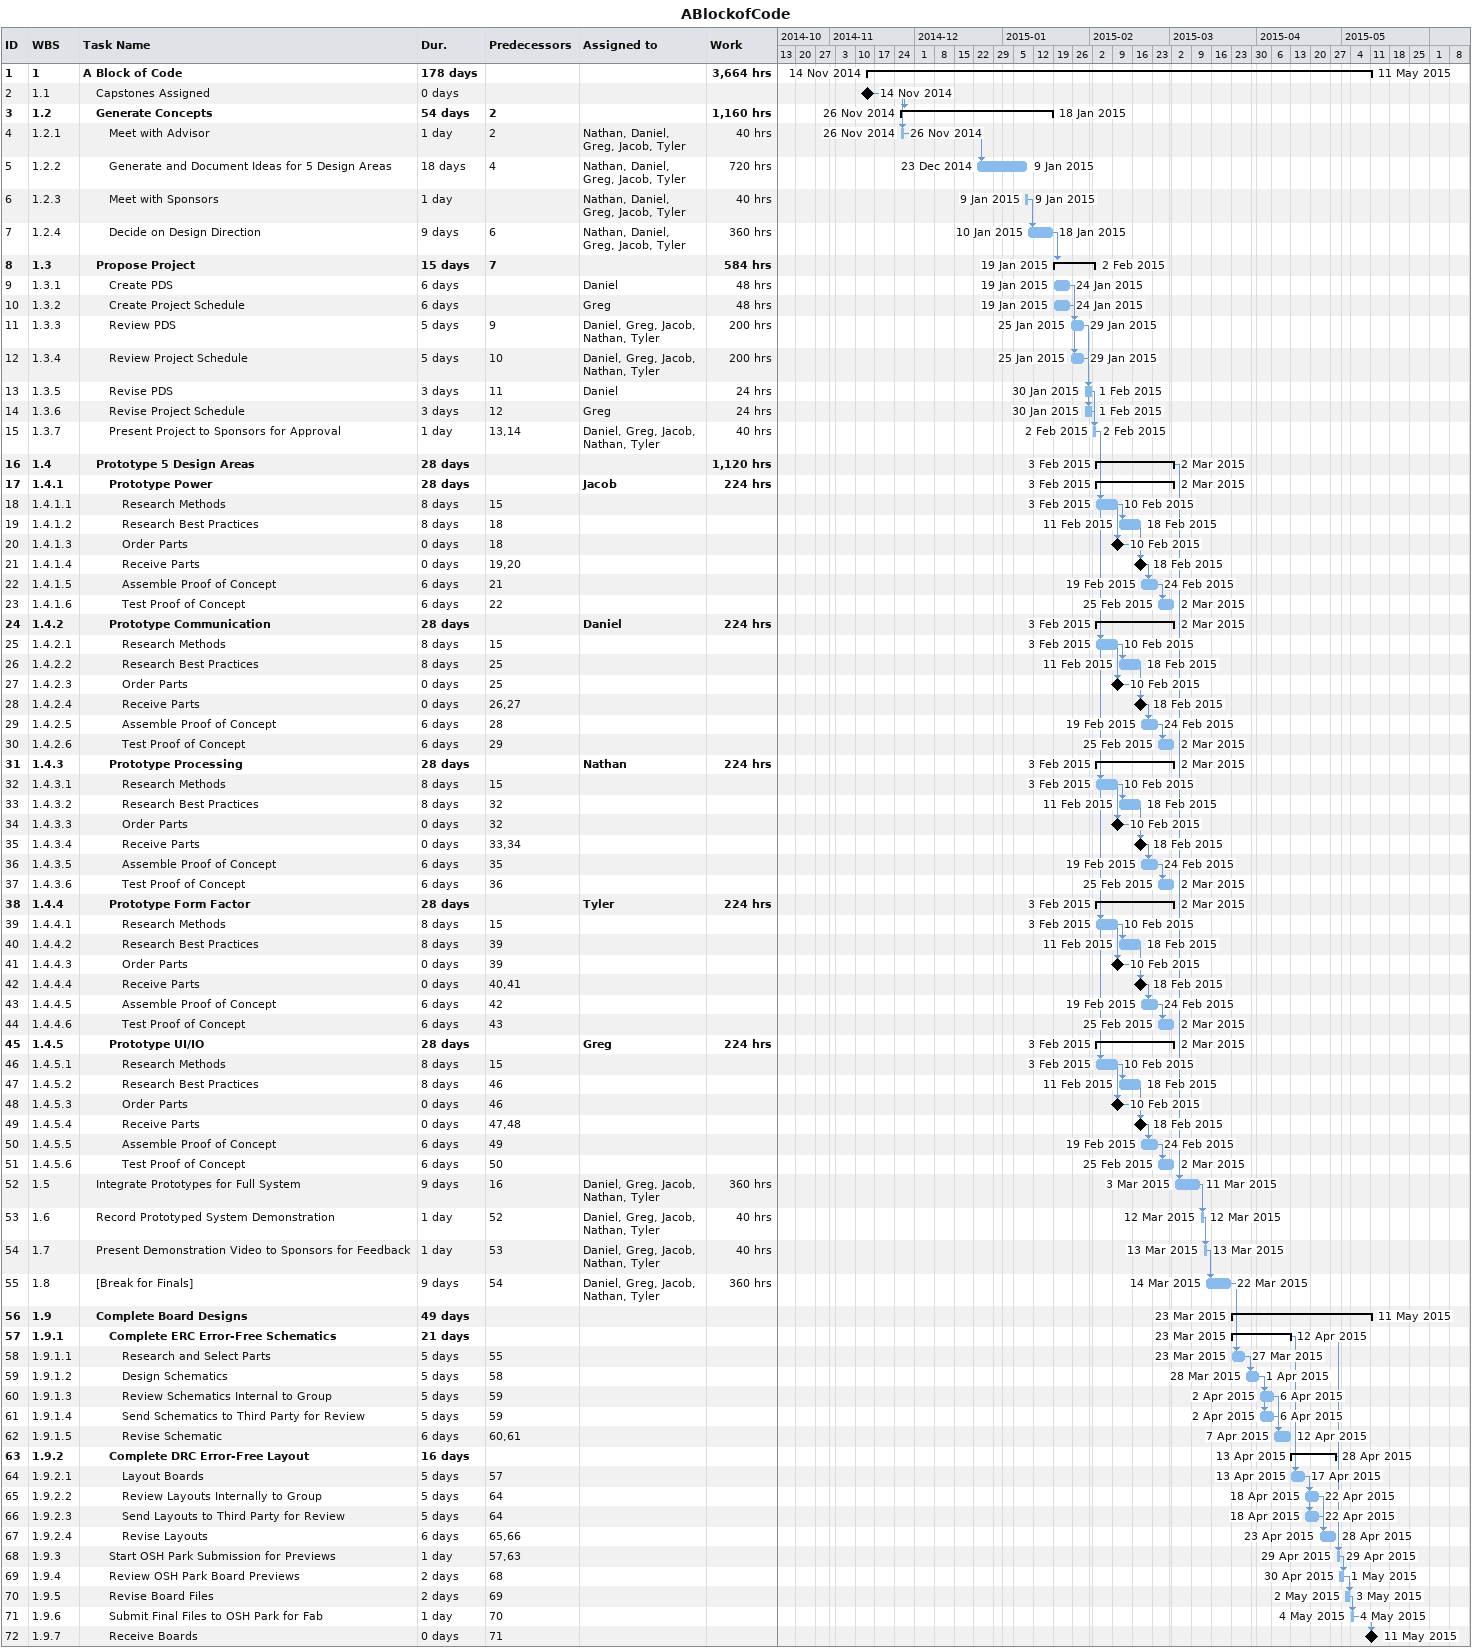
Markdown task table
ABlockofCode

| ID | WBS | Task | Duration | Start | Finish | Predecessors | Resources | Work (h) |
|---|---|---|---|---|---|---|---|---|
| 1 | 1 | **A Block of Code** | 178d | 2014-11-14 | 2015-05-11 |  |  | 3664 |
| 2 | 1.1 | Capstones Assigned | 0d | 2014-11-14 | 2014-11-14 |  |  |  |
| 3 | 1.2 | **Generate Concepts** | 54d | 2014-11-26 | 2015-01-18 | 2 |  | 1160 |
| 4 | 1.2.1 | Meet with Advisor | 1d | 2014-11-26 | 2014-11-26 | 2 | Nathan, Daniel, Greg, Jacob, Tyler | 40 |
| 5 | 1.2.2 | Generate and Document Ideas for 5 Design Areas | 18d | 2014-12-23 | 2015-01-09 | 4 | Nathan, Daniel, Greg, Jacob, Tyler | 720 |
| 6 | 1.2.3 | Meet with Sponsors | 1d | 2015-01-09 | 2015-01-09 |  | Nathan, Daniel, Greg, Jacob, Tyler | 40 |
| 7 | 1.2.4 | Decide on Design Direction | 9d | 2015-01-10 | 2015-01-18 | 6 | Nathan, Daniel, Greg, Jacob, Tyler | 360 |
| 8 | 1.3 | **Propose Project** | 15d | 2015-01-19 | 2015-02-02 | 7 |  | 584 |
| 9 | 1.3.1 | Create PDS | 6d | 2015-01-19 | 2015-01-24 |  | Daniel | 48 |
| 10 | 1.3.2 | Create Project Schedule | 6d | 2015-01-19 | 2015-01-24 |  | Greg | 48 |
| 11 | 1.3.3 | Review PDS | 5d | 2015-01-25 | 2015-01-29 | 9 | Daniel, Greg, Jacob, Nathan, Tyler | 200 |
| 12 | 1.3.4 | Review Project Schedule | 5d | 2015-01-25 | 2015-01-29 | 10 | Daniel, Greg, Jacob, Nathan, Tyler | 200 |
| 13 | 1.3.5 | Revise PDS | 3d | 2015-01-30 | 2015-02-01 | 11 | Daniel | 24 |
| 14 | 1.3.6 | Revise Project Schedule | 3d | 2015-01-30 | 2015-02-01 | 12 | Greg | 24 |
| 15 | 1.3.7 | Present Project to Sponsors for Approval | 1d | 2015-02-02 | 2015-02-02 | 13, 14 | Daniel, Greg, Jacob, Nathan, Tyler | 40 |
| 16 | 1.4 | **Prototype 5 Design Areas** | 28d | 2015-02-03 | 2015-03-02 |  |  | 1120 |
| 17 | 1.4.1 | **Prototype Power** | 28d | 2015-02-03 | 2015-03-02 |  | Jacob | 224 |
| 18 | 1.4.1.1 | Research Methods | 8d | 2015-02-03 | 2015-02-10 | 15 |  |  |
| 19 | 1.4.1.2 | Research Best Practices | 8d | 2015-02-11 | 2015-02-18 | 18 |  |  |
| 20 | 1.4.1.3 | Order Parts | 0d | 2015-02-10 | 2015-02-10 | 18 |  |  |
| 21 | 1.4.1.4 | Receive Parts | 0d | 2015-02-18 | 2015-02-18 | 19, 20 |  |  |
| 22 | 1.4.1.5 | Assemble Proof of Concept | 6d | 2015-02-19 | 2015-02-24 | 21 |  |  |
| 23 | 1.4.1.6 | Test Proof of Concept | 6d | 2015-02-25 | 2015-03-02 | 22 |  |  |
| 24 | 1.4.2 | **Prototype Communication** | 28d | 2015-02-03 | 2015-03-02 |  | Daniel | 224 |
| 25 | 1.4.2.1 | Research Methods | 8d | 2015-02-03 | 2015-02-10 | 15 |  |  |
| 26 | 1.4.2.2 | Research Best Practices | 8d | 2015-02-11 | 2015-02-18 | 25 |  |  |
| 27 | 1.4.2.3 | Order Parts | 0d | 2015-02-10 | 2015-02-10 | 25 |  |  |
| 28 | 1.4.2.4 | Receive Parts | 0d | 2015-02-18 | 2015-02-18 | 26, 27 |  |  |
| 29 | 1.4.2.5 | Assemble Proof of Concept | 6d | 2015-02-19 | 2015-02-24 | 28 |  |  |
| 30 | 1.4.2.6 | Test Proof of Concept | 6d | 2015-02-25 | 2015-03-02 | 29 |  |  |
| 31 | 1.4.3 | **Prototype Processing** | 28d | 2015-02-03 | 2015-03-02 |  | Nathan | 224 |
| 32 | 1.4.3.1 | Research Methods | 8d | 2015-02-03 | 2015-02-10 | 15 |  |  |
| 33 | 1.4.3.2 | Research Best Practices | 8d | 2015-02-11 | 2015-02-18 | 32 |  |  |
| 34 | 1.4.3.3 | Order Parts | 0d | 2015-02-10 | 2015-02-10 | 32 |  |  |
| 35 | 1.4.3.4 | Receive Parts | 0d | 2015-02-18 | 2015-02-18 | 33, 34 |  |  |
| 36 | 1.4.3.5 | Assemble Proof of Concept | 6d | 2015-02-19 | 2015-02-24 | 35 |  |  |
| 37 | 1.4.3.6 | Test Proof of Concept | 6d | 2015-02-25 | 2015-03-02 | 36 |  |  |
| 38 | 1.4.4 | **Prototype Form Factor** | 28d | 2015-02-03 | 2015-03-02 |  | Tyler | 224 |
| 39 | 1.4.4.1 | Research Methods | 8d | 2015-02-03 | 2015-02-10 | 15 |  |  |
| 40 | 1.4.4.2 | Research Best Practices | 8d | 2015-02-11 | 2015-02-18 | 39 |  |  |
| 41 | 1.4.4.3 | Order Parts | 0d | 2015-02-10 | 2015-02-10 | 39 |  |  |
| 42 | 1.4.4.4 | Receive Parts | 0d | 2015-02-18 | 2015-02-18 | 40, 41 |  |  |
| 43 | 1.4.4.5 | Assemble Proof of Concept | 6d | 2015-02-19 | 2015-02-24 | 42 |  |  |
| 44 | 1.4.4.6 | Test Proof of Concept | 6d | 2015-02-25 | 2015-03-02 | 43 |  |  |
| 45 | 1.4.5 | **Prototype UI/IO** | 28d | 2015-02-03 | 2015-03-02 |  | Greg | 224 |
| 46 | 1.4.5.1 | Research Methods | 8d | 2015-02-03 | 2015-02-10 | 15 |  |  |
| 47 | 1.4.5.2 | Research Best Practices | 8d | 2015-02-11 | 2015-02-18 | 46 |  |  |
| 48 | 1.4.5.3 | Order Parts | 0d | 2015-02-10 | 2015-02-10 | 46 |  |  |
| 49 | 1.4.5.4 | Receive Parts | 0d | 2015-02-18 | 2015-02-18 | 47, 48 |  |  |
| 50 | 1.4.5.5 | Assemble Proof of Concept | 6d | 2015-02-19 | 2015-02-24 | 49 |  |  |
| 51 | 1.4.5.6 | Test Proof of Concept | 6d | 2015-02-25 | 2015-03-02 | 50 |  |  |
| 52 | 1.5 | Integrate Prototypes for Full System | 9d | 2015-03-03 | 2015-03-11 | 16 | Daniel, Greg, Jacob, Nathan, Tyler | 360 |
| 53 | 1.6 | Record Prototyped System Demonstration | 1d | 2015-03-12 | 2015-03-12 | 52 | Daniel, Greg, Jacob, Nathan, Tyler | 40 |
| 54 | 1.7 | Present Demonstration Video to Sponsors for Feedback | 1d | 2015-03-13 | 2015-03-13 | 53 | Daniel, Greg, Jacob, Nathan, Tyler | 40 |
| 55 | 1.8 | [Break for Finals] | 9d | 2015-03-14 | 2015-03-22 | 54 | Daniel, Greg, Jacob, Nathan, Tyler | 360 |
| 56 | 1.9 | **Complete Board Designs** | 49d | 2015-03-23 | 2015-05-11 |  |  |  |
| 57 | 1.9.1 | **Complete ERC Error-Free Schematics** | 21d | 2015-03-23 | 2015-04-12 |  |  |  |
| 58 | 1.9.1.1 | Research and Select Parts | 5d | 2015-03-23 | 2015-03-27 | 55 |  |  |
| 59 | 1.9.1.2 | Design Schematics | 5d | 2015-03-28 | 2015-04-01 | 58 |  |  |
| 60 | 1.9.1.3 | Review Schematics Internal to Group | 5d | 2015-04-02 | 2015-04-06 | 59 |  |  |
| 61 | 1.9.1.4 | Send Schematics to Third Party for Review | 5d | 2015-04-02 | 2015-04-06 | 59 |  |  |
| 62 | 1.9.1.5 | Revise Schematic | 6d | 2015-04-07 | 2015-04-12 | 60, 61 |  |  |
| 63 | 1.9.2 | **Complete DRC Error-Free Layout** | 16d | 2015-04-13 | 2015-04-28 |  |  |  |
| 64 | 1.9.2.1 | Layout Boards | 5d | 2015-04-13 | 2015-04-17 | 57 |  |  |
| 65 | 1.9.2.2 | Review Layouts Internally to Group | 5d | 2015-04-18 | 2015-04-22 | 64 |  |  |
| 66 | 1.9.2.3 | Send Layouts to Third Party for Review | 5d | 2015-04-18 | 2015-04-22 | 64 |  |  |
| 67 | 1.9.2.4 | Revise Layouts | 6d | 2015-04-23 | 2015-04-28 | 65, 66 |  |  |
| 68 | 1.9.3 | Start OSH Park Submission for Previews | 1d | 2015-04-29 | 2015-04-29 | 57, 63 |  |  |
| 69 | 1.9.4 | Review OSH Park Board Previews | 2d | 2015-04-30 | 2015-05-01 | 68 |  |  |
| 70 | 1.9.5 | Revise Board Files | 2d | 2015-05-02 | 2015-05-03 | 69 |  |  |
| 71 | 1.9.6 | Submit Final Files to OSH Park for Fab | 1d | 2015-05-04 | 2015-05-04 | 70 |  |  |
| 72 | 1.9.7 | Receive Boards | 0d | 2015-05-11 | 2015-05-11 | 71 |  |  |
